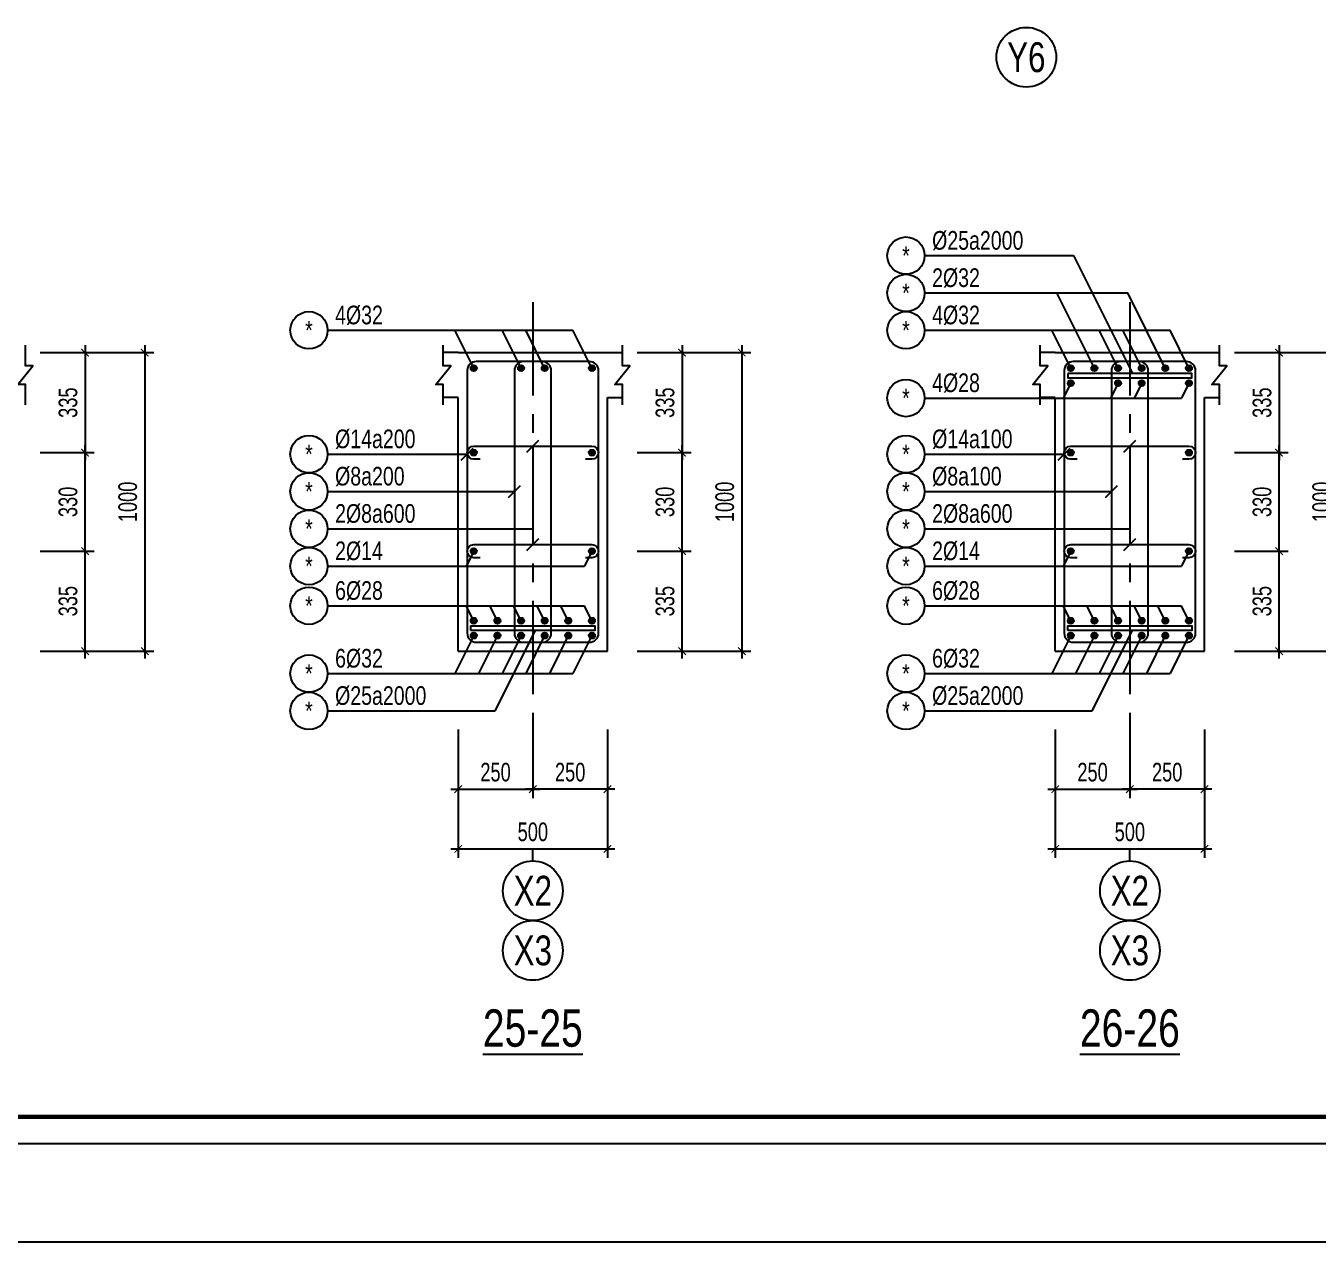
# Model space of a CAD drawing. Header units: millimetres. Extents: x -25284 to 100333, y 0 to 76881.
# Drawn here: x 12889 to 21547, y 0 to 8149 of the extents above; entities that cross this region are included whole.
import ezdxf
from ezdxf.enums import TextEntityAlignment as Align

# ---------------------------------------------------------------- set-up
doc = ezdxf.new("R2010")
doc.units = ezdxf.units.MM
doc.header["$LTSCALE"] = 500
doc.header["$MEASUREMENT"] = 0
doc.linetypes.add('CENTER', pattern=[2, 1.25, -0.25, 0.25, -0.25])
for name, color, linetype in [('CDC-KHUNGTEN', 7, 'Continuous'), ('KCS_AXIS_SUB', 5, 'CENTER'), ('KCS_BORDER', 3, 'Continuous'), ('KCS_CHI', 1, 'Continuous'), ('KCS_DIM', 1, 'Continuous'), ('KCS_SNODE', 6, 'Continuous'), ('KCS_STEEL', 4, 'Continuous'), ('KCS_TEXT', 2, 'Continuous'), ('KCS_TEXT_TK', 2, 'Continuous'), ('KCS_TEXT_TMCS', 4, 'Continuous')]:
    doc.layers.add(name, color=color, linetype=linetype)
doc.styles.add('KCS_BIGTEXT', font='arial.ttf', dxfattribs={"width": 0.75})
doc.styles.add('KCS_SMTEXT', font='arial.ttf', dxfattribs={"width": 0.7})
doc.dimstyles.new('KCS_DIM50_25', dxfattribs={"dimtxt": 125, "dimasz": 50, "dimexe": 60, "dimexo": 0, "dimgap": 50, "dimtad": 1, "dimdec": 0, "dimlfac": 0.5, "dimzin": 13, "dimdsep": 46, "dimtxsty": 'KCS_SMTEXT', "dimblk": 'ARCHTICK', "dimblk1": 'ARCHTICK', "dimcen": 0, "dimdle": 50, "dimclrd": 1, "dimclre": 1, "dimclrt": 2, "dimadec": 0, "dimazin": 0, "dimtfac": 1, "dimtdec": 0, "dimtix": 1, "dimtmove": 2, "dimatfit": 3, "dimfxl": 1, "dimtolj": 1, "dimtzin": 13, "dimarcsym": 0})

# ---------------------------------------------------------------- blocks, each defined once
blk = doc.blocks.new('_ArchTick')
at = {"color": 0, "linetype": 'ByBlock', "const_width": 0.15}
blk.add_lwpolyline([(-0.5, -0.5), (0.5, 0.5)], dxfattribs=at)
blk = doc.blocks.new('*D594')
at = {"layer": 'Defpoints', "color": 0, "transparency": 16777216}
for p in [(12985.9, 5289.6), (13285.9, 5289.6), (12985.9, 4629.6)]:
    blk.add_point(p, dxfattribs=at)
at = {"layer": 'KCS_DIM', "color": 1, "lineweight": -2, "transparency": 16777216}
for p, q in [((12985.9, 5289.6), (13345.9, 5289.6)), ((13285.9, 4579.6), (13285.9, 5339.6)), ((12985.9, 4629.6), (13345.9, 4629.6))]:
    blk.add_line(p, q, dxfattribs=at)
at = {"layer": 'KCS_DIM', "color": 1, "lineweight": -2, "transparency": 16777216, "xscale": 50, "yscale": 50, "zscale": 50}
for p, rotation in [((13285.9, 5289.6), 90), ((13285.9, 4629.6), 270)]:
    blk.add_blockref('_ArchTick', p, dxfattribs=dict(at, rotation=rotation))
at = {"layer": 'KCS_DIM', "color": 2, "transparency": 16777216, "insert": (13172, 4959.6), "char_height": 125, "attachment_point": 5, "rotation": 90, "style": 'KCS_SMTEXT'}
blk.add_mtext('\\A1;330', dxfattribs=at)
blk = doc.blocks.new('*D595')
at = {"layer": 'Defpoints', "color": 0, "transparency": 16777216}
for p in [(12985.9, 5959.6), (12985.9, 5289.6), (13285.9, 5289.6)]:
    blk.add_point(p, dxfattribs=at)
at = {"layer": 'KCS_DIM', "color": 1, "lineweight": -2, "transparency": 16777216}
for p, q in [((13285.9, 6009.6), (13285.9, 5239.6)), ((12985.9, 5959.6), (13345.9, 5959.6)), ((12985.9, 5289.6), (13345.9, 5289.6))]:
    blk.add_line(p, q, dxfattribs=at)
at = {"layer": 'KCS_DIM', "color": 1, "lineweight": -2, "transparency": 16777216, "xscale": 50, "yscale": 50, "zscale": 50}
for p, rotation in [((13285.9, 5959.6), 90), ((13285.9, 5289.6), 270)]:
    blk.add_blockref('_ArchTick', p, dxfattribs=dict(at, rotation=rotation))
at = {"layer": 'KCS_DIM', "color": 2, "transparency": 16777216, "insert": (13172, 5624.6), "char_height": 125, "attachment_point": 5, "rotation": 90, "style": 'KCS_SMTEXT'}
blk.add_mtext('\\A1;335', dxfattribs=at)
blk = doc.blocks.new('*D596')
at = {"layer": 'Defpoints', "color": 0, "transparency": 16777216}
for p in [(12985.9, 4629.6), (13285.9, 4629.6), (12985.9, 3959.6)]:
    blk.add_point(p, dxfattribs=at)
at = {"layer": 'KCS_DIM', "color": 1, "lineweight": -2, "transparency": 16777216}
for p, q in [((13285.9, 3909.6), (13285.9, 4679.6)), ((12985.9, 4629.6), (13345.9, 4629.6)), ((12985.9, 3959.6), (13345.9, 3959.6))]:
    blk.add_line(p, q, dxfattribs=at)
at = {"layer": 'KCS_DIM', "color": 1, "lineweight": -2, "transparency": 16777216, "xscale": 50, "yscale": 50, "zscale": 50}
for p, rotation in [((13285.9, 4629.6), 90), ((13285.9, 3959.6), 270)]:
    blk.add_blockref('_ArchTick', p, dxfattribs=dict(at, rotation=rotation))
at = {"layer": 'KCS_DIM', "color": 2, "transparency": 16777216, "insert": (13172, 4294.6), "char_height": 125, "attachment_point": 5, "rotation": 90, "style": 'KCS_SMTEXT'}
blk.add_mtext('\\A1;335', dxfattribs=at)
blk = doc.blocks.new('*D597')
at = {"layer": 'Defpoints', "color": 0, "transparency": 16777216}
for p in [(12985.9, 5959.6), (12985.9, 3959.6), (13685.9, 3959.6)]:
    blk.add_point(p, dxfattribs=at)
at = {"layer": 'KCS_DIM', "color": 1, "lineweight": -2, "transparency": 16777216}
for p, q in [((13685.9, 6009.6), (13685.9, 3909.6)), ((12985.9, 5959.6), (13745.9, 5959.6)), ((12985.9, 3959.6), (13745.9, 3959.6))]:
    blk.add_line(p, q, dxfattribs=at)
at = {"layer": 'KCS_DIM', "color": 1, "lineweight": -2, "transparency": 16777216, "xscale": 50, "yscale": 50, "zscale": 50}
for p, rotation in [((13685.9, 5959.6), 90), ((13685.9, 3959.6), 270)]:
    blk.add_blockref('_ArchTick', p, dxfattribs=dict(at, rotation=rotation))
at = {"layer": 'KCS_DIM', "color": 2, "transparency": 16777216, "insert": (13572, 4959.6), "char_height": 125, "attachment_point": 5, "rotation": 90, "style": 'KCS_SMTEXT'}
blk.add_mtext('\\A1;1000', dxfattribs=at)
blk = doc.blocks.new('*D598')
at = {"layer": 'Defpoints', "color": 0, "transparency": 16777216}
for p in [(15785.9, 3434.6), (16285.9, 3434.6), (16285.9, 3034.6)]:
    blk.add_point(p, dxfattribs=at)
at = {"layer": 'KCS_DIM', "color": 1, "lineweight": -2, "transparency": 16777216}
for p, q in [((15785.9, 3434.6), (15785.9, 2974.6)), ((16285.9, 3434.6), (16285.9, 2974.6)), ((15735.9, 3034.6), (16335.9, 3034.6))]:
    blk.add_line(p, q, dxfattribs=at)
at = {"layer": 'KCS_DIM', "color": 1, "lineweight": -2, "transparency": 16777216, "xscale": 50, "yscale": 50, "zscale": 50, "rotation": 180}
blk.add_blockref('_ArchTick', (15785.9, 3034.6), dxfattribs=at)
at = {"layer": 'KCS_DIM', "color": 1, "lineweight": -2, "transparency": 16777216, "xscale": 50, "yscale": 50, "zscale": 50}
blk.add_blockref('_ArchTick', (16285.9, 3034.6), dxfattribs=at)
at = {"layer": 'KCS_DIM', "color": 2, "transparency": 16777216, "insert": (16035.9, 3148.4), "char_height": 125, "attachment_point": 5, "style": 'KCS_SMTEXT'}
blk.add_mtext('\\A1;250', dxfattribs=at)
blk = doc.blocks.new('*D599')
at = {"layer": 'Defpoints', "color": 0, "transparency": 16777216}
for p in [(16285.9, 3434.6), (16785.9, 3434.6), (16285.9, 3034.6)]:
    blk.add_point(p, dxfattribs=at)
at = {"layer": 'KCS_DIM', "color": 1, "lineweight": -2, "transparency": 16777216}
for p, q in [((16285.9, 3434.6), (16285.9, 2974.6)), ((16785.9, 3434.6), (16785.9, 2974.6)), ((16835.9, 3034.6), (16235.9, 3034.6))]:
    blk.add_line(p, q, dxfattribs=at)
at = {"layer": 'KCS_DIM', "color": 1, "lineweight": -2, "transparency": 16777216, "xscale": 50, "yscale": 50, "zscale": 50, "rotation": 180}
blk.add_blockref('_ArchTick', (16285.9, 3034.6), dxfattribs=at)
at = {"layer": 'KCS_DIM', "color": 1, "lineweight": -2, "transparency": 16777216, "xscale": 50, "yscale": 50, "zscale": 50}
blk.add_blockref('_ArchTick', (16785.9, 3034.6), dxfattribs=at)
at = {"layer": 'KCS_DIM', "color": 2, "transparency": 16777216, "insert": (16535.9, 3148.4), "char_height": 125, "attachment_point": 5, "style": 'KCS_SMTEXT'}
blk.add_mtext('\\A1;250', dxfattribs=at)
blk = doc.blocks.new('*D600')
at = {"layer": 'Defpoints', "color": 0, "transparency": 16777216}
for p in [(15785.9, 3434.6), (16785.9, 3434.6), (16785.9, 2634.6)]:
    blk.add_point(p, dxfattribs=at)
at = {"layer": 'KCS_DIM', "color": 1, "lineweight": -2, "transparency": 16777216}
for p, q in [((15785.9, 3434.6), (15785.9, 2574.6)), ((16785.9, 3434.6), (16785.9, 2574.6)), ((15735.9, 2634.6), (16835.9, 2634.6))]:
    blk.add_line(p, q, dxfattribs=at)
at = {"layer": 'KCS_DIM', "color": 1, "lineweight": -2, "transparency": 16777216, "xscale": 50, "yscale": 50, "zscale": 50, "rotation": 180}
blk.add_blockref('_ArchTick', (15785.9, 2634.6), dxfattribs=at)
at = {"layer": 'KCS_DIM', "color": 1, "lineweight": -2, "transparency": 16777216, "xscale": 50, "yscale": 50, "zscale": 50}
blk.add_blockref('_ArchTick', (16785.9, 2634.6), dxfattribs=at)
at = {"layer": 'KCS_DIM', "color": 2, "transparency": 16777216, "insert": (16285.9, 2748.4), "char_height": 125, "attachment_point": 5, "style": 'KCS_SMTEXT'}
blk.add_mtext('\\A1;500', dxfattribs=at)
blk = doc.blocks.new('*D601')
at = {"layer": 'Defpoints', "color": 0, "transparency": 16777216}
for p in [(16985.9, 5289.6), (17285.9, 5289.6), (16985.9, 4629.6)]:
    blk.add_point(p, dxfattribs=at)
at = {"layer": 'KCS_DIM', "color": 1, "lineweight": -2, "transparency": 16777216}
for p, q in [((16985.9, 5289.6), (17345.9, 5289.6)), ((17285.9, 4579.6), (17285.9, 5339.6)), ((16985.9, 4629.6), (17345.9, 4629.6))]:
    blk.add_line(p, q, dxfattribs=at)
at = {"layer": 'KCS_DIM', "color": 1, "lineweight": -2, "transparency": 16777216, "xscale": 50, "yscale": 50, "zscale": 50}
for p, rotation in [((17285.9, 5289.6), 90), ((17285.9, 4629.6), 270)]:
    blk.add_blockref('_ArchTick', p, dxfattribs=dict(at, rotation=rotation))
at = {"layer": 'KCS_DIM', "color": 2, "transparency": 16777216, "insert": (17172, 4959.6), "char_height": 125, "attachment_point": 5, "rotation": 90, "style": 'KCS_SMTEXT'}
blk.add_mtext('\\A1;330', dxfattribs=at)
blk = doc.blocks.new('*D602')
at = {"layer": 'Defpoints', "color": 0, "transparency": 16777216}
for p in [(16985.9, 5959.6), (16985.9, 5289.6), (17285.9, 5289.6)]:
    blk.add_point(p, dxfattribs=at)
at = {"layer": 'KCS_DIM', "color": 1, "lineweight": -2, "transparency": 16777216}
for p, q in [((17285.9, 6009.6), (17285.9, 5239.6)), ((16985.9, 5959.6), (17345.9, 5959.6)), ((16985.9, 5289.6), (17345.9, 5289.6))]:
    blk.add_line(p, q, dxfattribs=at)
at = {"layer": 'KCS_DIM', "color": 1, "lineweight": -2, "transparency": 16777216, "xscale": 50, "yscale": 50, "zscale": 50}
for p, rotation in [((17285.9, 5959.6), 90), ((17285.9, 5289.6), 270)]:
    blk.add_blockref('_ArchTick', p, dxfattribs=dict(at, rotation=rotation))
at = {"layer": 'KCS_DIM', "color": 2, "transparency": 16777216, "insert": (17172, 5624.6), "char_height": 125, "attachment_point": 5, "rotation": 90, "style": 'KCS_SMTEXT'}
blk.add_mtext('\\A1;335', dxfattribs=at)
blk = doc.blocks.new('*D603')
at = {"layer": 'Defpoints', "color": 0, "transparency": 16777216}
for p in [(16985.9, 4629.6), (17285.9, 4629.6), (16985.9, 3959.6)]:
    blk.add_point(p, dxfattribs=at)
at = {"layer": 'KCS_DIM', "color": 1, "lineweight": -2, "transparency": 16777216}
for p, q in [((17285.9, 3909.6), (17285.9, 4679.6)), ((16985.9, 4629.6), (17345.9, 4629.6)), ((16985.9, 3959.6), (17345.9, 3959.6))]:
    blk.add_line(p, q, dxfattribs=at)
at = {"layer": 'KCS_DIM', "color": 1, "lineweight": -2, "transparency": 16777216, "xscale": 50, "yscale": 50, "zscale": 50}
for p, rotation in [((17285.9, 4629.6), 90), ((17285.9, 3959.6), 270)]:
    blk.add_blockref('_ArchTick', p, dxfattribs=dict(at, rotation=rotation))
at = {"layer": 'KCS_DIM', "color": 2, "transparency": 16777216, "insert": (17172, 4294.6), "char_height": 125, "attachment_point": 5, "rotation": 90, "style": 'KCS_SMTEXT'}
blk.add_mtext('\\A1;335', dxfattribs=at)
blk = doc.blocks.new('*D604')
at = {"layer": 'Defpoints', "color": 0, "transparency": 16777216}
for p in [(16985.9, 5959.6), (16985.9, 3959.6), (17685.9, 3959.6)]:
    blk.add_point(p, dxfattribs=at)
at = {"layer": 'KCS_DIM', "color": 1, "lineweight": -2, "transparency": 16777216}
for p, q in [((17685.9, 6009.6), (17685.9, 3909.6)), ((16985.9, 5959.6), (17745.9, 5959.6)), ((16985.9, 3959.6), (17745.9, 3959.6))]:
    blk.add_line(p, q, dxfattribs=at)
at = {"layer": 'KCS_DIM', "color": 1, "lineweight": -2, "transparency": 16777216, "xscale": 50, "yscale": 50, "zscale": 50}
for p, rotation in [((17685.9, 5959.6), 90), ((17685.9, 3959.6), 270)]:
    blk.add_blockref('_ArchTick', p, dxfattribs=dict(at, rotation=rotation))
at = {"layer": 'KCS_DIM', "color": 2, "transparency": 16777216, "insert": (17572, 4959.6), "char_height": 125, "attachment_point": 5, "rotation": 90, "style": 'KCS_SMTEXT'}
blk.add_mtext('\\A1;1000', dxfattribs=at)
blk = doc.blocks.new('KCS_SNODE')
at = {"layer": 'KCS_SNODE'}
blk.add_hatch(color=256, dxfattribs=at).paths.add_polyline_path([(-10, 0, 1), (10, 0, 1)])
blk.add_circle((0, 0), 10, dxfattribs=at)
blk = doc.blocks.new('*D605')
at = {"layer": 'Defpoints', "color": 0, "transparency": 16777216}
for p in [(19785.9, 3434.6), (20285.9, 3434.6), (20285.9, 3034.6)]:
    blk.add_point(p, dxfattribs=at)
at = {"layer": 'KCS_DIM', "color": 1, "lineweight": -2, "transparency": 16777216}
for p, q in [((19785.9, 3434.6), (19785.9, 2974.6)), ((20285.9, 3434.6), (20285.9, 2974.6)), ((19735.9, 3034.6), (20335.9, 3034.6))]:
    blk.add_line(p, q, dxfattribs=at)
at = {"layer": 'KCS_DIM', "color": 1, "lineweight": -2, "transparency": 16777216, "xscale": 50, "yscale": 50, "zscale": 50, "rotation": 180}
blk.add_blockref('_ArchTick', (19785.9, 3034.6), dxfattribs=at)
at = {"layer": 'KCS_DIM', "color": 1, "lineweight": -2, "transparency": 16777216, "xscale": 50, "yscale": 50, "zscale": 50}
blk.add_blockref('_ArchTick', (20285.9, 3034.6), dxfattribs=at)
at = {"layer": 'KCS_DIM', "color": 2, "transparency": 16777216, "insert": (20035.9, 3148.4), "char_height": 125, "attachment_point": 5, "style": 'KCS_SMTEXT'}
blk.add_mtext('\\A1;250', dxfattribs=at)
blk = doc.blocks.new('*D606')
at = {"layer": 'Defpoints', "color": 0, "transparency": 16777216}
for p in [(20285.9, 3434.6), (20785.9, 3434.6), (20285.9, 3034.6)]:
    blk.add_point(p, dxfattribs=at)
at = {"layer": 'KCS_DIM', "color": 1, "lineweight": -2, "transparency": 16777216}
for p, q in [((20285.9, 3434.6), (20285.9, 2974.6)), ((20785.9, 3434.6), (20785.9, 2974.6)), ((20835.9, 3034.6), (20235.9, 3034.6))]:
    blk.add_line(p, q, dxfattribs=at)
at = {"layer": 'KCS_DIM', "color": 1, "lineweight": -2, "transparency": 16777216, "xscale": 50, "yscale": 50, "zscale": 50, "rotation": 180}
blk.add_blockref('_ArchTick', (20285.9, 3034.6), dxfattribs=at)
at = {"layer": 'KCS_DIM', "color": 1, "lineweight": -2, "transparency": 16777216, "xscale": 50, "yscale": 50, "zscale": 50}
blk.add_blockref('_ArchTick', (20785.9, 3034.6), dxfattribs=at)
at = {"layer": 'KCS_DIM', "color": 2, "transparency": 16777216, "insert": (20535.9, 3148.4), "char_height": 125, "attachment_point": 5, "style": 'KCS_SMTEXT'}
blk.add_mtext('\\A1;250', dxfattribs=at)
blk = doc.blocks.new('*D607')
at = {"layer": 'Defpoints', "color": 0, "transparency": 16777216}
for p in [(19785.9, 3434.6), (20785.9, 3434.6), (20785.9, 2634.6)]:
    blk.add_point(p, dxfattribs=at)
at = {"layer": 'KCS_DIM', "color": 1, "lineweight": -2, "transparency": 16777216}
for p, q in [((19785.9, 3434.6), (19785.9, 2574.6)), ((20785.9, 3434.6), (20785.9, 2574.6)), ((19735.9, 2634.6), (20835.9, 2634.6))]:
    blk.add_line(p, q, dxfattribs=at)
at = {"layer": 'KCS_DIM', "color": 1, "lineweight": -2, "transparency": 16777216, "xscale": 50, "yscale": 50, "zscale": 50, "rotation": 180}
blk.add_blockref('_ArchTick', (19785.9, 2634.6), dxfattribs=at)
at = {"layer": 'KCS_DIM', "color": 1, "lineweight": -2, "transparency": 16777216, "xscale": 50, "yscale": 50, "zscale": 50}
blk.add_blockref('_ArchTick', (20785.9, 2634.6), dxfattribs=at)
at = {"layer": 'KCS_DIM', "color": 2, "transparency": 16777216, "insert": (20285.9, 2748.4), "char_height": 125, "attachment_point": 5, "style": 'KCS_SMTEXT'}
blk.add_mtext('\\A1;500', dxfattribs=at)
blk = doc.blocks.new('*D608')
at = {"layer": 'Defpoints', "color": 0, "transparency": 16777216}
for p in [(20985.9, 5289.6), (21285.9, 5289.6), (20985.9, 4629.6)]:
    blk.add_point(p, dxfattribs=at)
at = {"layer": 'KCS_DIM', "color": 1, "lineweight": -2, "transparency": 16777216}
for p, q in [((20985.9, 5289.6), (21345.9, 5289.6)), ((21285.9, 4579.6), (21285.9, 5339.6)), ((20985.9, 4629.6), (21345.9, 4629.6))]:
    blk.add_line(p, q, dxfattribs=at)
at = {"layer": 'KCS_DIM', "color": 1, "lineweight": -2, "transparency": 16777216, "xscale": 50, "yscale": 50, "zscale": 50}
for p, rotation in [((21285.9, 5289.6), 90), ((21285.9, 4629.6), 270)]:
    blk.add_blockref('_ArchTick', p, dxfattribs=dict(at, rotation=rotation))
at = {"layer": 'KCS_DIM', "color": 2, "transparency": 16777216, "insert": (21172, 4959.6), "char_height": 125, "attachment_point": 5, "rotation": 90, "style": 'KCS_SMTEXT'}
blk.add_mtext('\\A1;330', dxfattribs=at)
blk = doc.blocks.new('*D609')
at = {"layer": 'Defpoints', "color": 0, "transparency": 16777216}
for p in [(20985.9, 5959.6), (20985.9, 5289.6), (21285.9, 5289.6)]:
    blk.add_point(p, dxfattribs=at)
at = {"layer": 'KCS_DIM', "color": 1, "lineweight": -2, "transparency": 16777216}
for p, q in [((21285.9, 6009.6), (21285.9, 5239.6)), ((20985.9, 5959.6), (21345.9, 5959.6)), ((20985.9, 5289.6), (21345.9, 5289.6))]:
    blk.add_line(p, q, dxfattribs=at)
at = {"layer": 'KCS_DIM', "color": 1, "lineweight": -2, "transparency": 16777216, "xscale": 50, "yscale": 50, "zscale": 50}
for p, rotation in [((21285.9, 5959.6), 90), ((21285.9, 5289.6), 270)]:
    blk.add_blockref('_ArchTick', p, dxfattribs=dict(at, rotation=rotation))
at = {"layer": 'KCS_DIM', "color": 2, "transparency": 16777216, "insert": (21172, 5624.6), "char_height": 125, "attachment_point": 5, "rotation": 90, "style": 'KCS_SMTEXT'}
blk.add_mtext('\\A1;335', dxfattribs=at)
blk = doc.blocks.new('*D610')
at = {"layer": 'Defpoints', "color": 0, "transparency": 16777216}
for p in [(20985.9, 4629.6), (21285.9, 4629.6), (20985.9, 3959.6)]:
    blk.add_point(p, dxfattribs=at)
at = {"layer": 'KCS_DIM', "color": 1, "lineweight": -2, "transparency": 16777216}
for p, q in [((21285.9, 3909.6), (21285.9, 4679.6)), ((20985.9, 4629.6), (21345.9, 4629.6)), ((20985.9, 3959.6), (21345.9, 3959.6))]:
    blk.add_line(p, q, dxfattribs=at)
at = {"layer": 'KCS_DIM', "color": 1, "lineweight": -2, "transparency": 16777216, "xscale": 50, "yscale": 50, "zscale": 50}
for p, rotation in [((21285.9, 4629.6), 90), ((21285.9, 3959.6), 270)]:
    blk.add_blockref('_ArchTick', p, dxfattribs=dict(at, rotation=rotation))
at = {"layer": 'KCS_DIM', "color": 2, "transparency": 16777216, "insert": (21172, 4294.6), "char_height": 125, "attachment_point": 5, "rotation": 90, "style": 'KCS_SMTEXT'}
blk.add_mtext('\\A1;335', dxfattribs=at)
blk = doc.blocks.new('*D611')
at = {"layer": 'Defpoints', "color": 0, "transparency": 16777216}
for p in [(20985.9, 5959.6), (20985.9, 3959.6), (21685.9, 3959.6)]:
    blk.add_point(p, dxfattribs=at)
at = {"layer": 'KCS_DIM', "color": 1, "lineweight": -2, "transparency": 16777216}
for p, q in [((21685.9, 6009.6), (21685.9, 3909.6)), ((20985.9, 5959.6), (21745.9, 5959.6)), ((20985.9, 3959.6), (21745.9, 3959.6))]:
    blk.add_line(p, q, dxfattribs=at)
at = {"layer": 'KCS_DIM', "color": 1, "lineweight": -2, "transparency": 16777216, "xscale": 50, "yscale": 50, "zscale": 50}
for p, rotation in [((21685.9, 5959.6), 90), ((21685.9, 3959.6), 270)]:
    blk.add_blockref('_ArchTick', p, dxfattribs=dict(at, rotation=rotation))
at = {"layer": 'KCS_DIM', "color": 2, "transparency": 16777216, "insert": (21572, 4959.6), "char_height": 125, "attachment_point": 5, "rotation": 90, "style": 'KCS_SMTEXT'}
blk.add_mtext('\\A1;1000', dxfattribs=at)
blk = doc.blocks.new('Khung tên chuẩn')
at = {"layer": 'CDC-KHUNGTEN', "color": 8}
blk.add_lwpolyline([(75096, 1100), (83000, 1100), (83000, 58300), (3000, 58300), (3000, 1100), (75096, 1100)], dxfattribs=at)
at = {"layer": 'CDC-KHUNGTEN', "color": 255, "lineweight": 60}
blk.add_lwpolyline([(74900, 1400), (74900, 58000), (3300, 58000), (3300, 1400), (74900, 1400)], close=True, dxfattribs=at)
at = {"layer": 'Defpoints', "color": 1, "ltscale": 0.2}
blk.add_lwpolyline([(0, 0), (0, 59400), (84100, 59400), (84100, 0), (0, 0)], close=True, dxfattribs=at)

msp = doc.modelspace()

# ---------------------------------------------------------------- linework, layer by layer
at = {"layer": 'KCS_AXIS_SUB'}
for p, q in [((16285.9, 6297.1), (16285.9, 3434.6)), ((20285.9, 6297.1), (20285.9, 3434.6))]:
    msp.add_line(p, q, dxfattribs=at)
at = {"layer": 'KCS_BORDER'}
for p, q in [((15785.9, 5959.6), (15685.9, 5959.6)), ((15785.9, 5959.6), (16785.9, 5959.6)), ((16785.9, 5959.6), (16885.9, 5959.6)), ((19785.9, 5959.6), (19685.9, 5959.6)), ((19785.9, 5959.6), (20785.9, 5959.6)), ((20785.9, 5959.6), (20885.9, 5959.6)), ((15785.9, 5659.6), (15685.9, 5659.6)), ((15785.9, 3959.6), (15785.9, 5659.6)), ((16785.9, 3959.6), (16785.9, 5659.6)), ((16785.9, 5659.6), (16885.9, 5659.6)), ((19785.9, 5659.6), (19685.9, 5659.6)), ((19785.9, 3959.6), (19785.9, 5659.6)), ((20785.9, 3959.6), (20785.9, 5659.6)), ((20785.9, 5659.6), (20885.9, 5659.6)), ((15785.9, 3959.6), (16785.9, 3959.6)), ((19785.9, 3959.6), (20785.9, 3959.6))]:
    msp.add_line(p, q, dxfattribs=at)
at = {"layer": 'KCS_BORDER', "color": 1}
for points in [[(12885.9, 5609.6), (12885.9, 5747.1), (12835.9, 5747.1), (12935.9, 5872.1), (12885.9, 5872.1), (12885.9, 6009.6)], [(15685.9, 5609.6), (15685.9, 5747.1), (15635.9, 5747.1), (15735.9, 5872.1), (15685.9, 5872.1), (15685.9, 6009.6)], [(16885.9, 5609.6), (16885.9, 5747.1), (16835.9, 5747.1), (16935.9, 5872.1), (16885.9, 5872.1), (16885.9, 6009.6)], [(19685.9, 5609.6), (19685.9, 5747.1), (19635.9, 5747.1), (19735.9, 5872.1), (19685.9, 5872.1), (19685.9, 6009.6)], [(20885.9, 5609.6), (20885.9, 5747.1), (20835.9, 5747.1), (20935.9, 5872.1), (20885.9, 5872.1), (20885.9, 6009.6)]]:
    msp.add_lwpolyline(points, dxfattribs=at)
at = {"layer": 'KCS_CHI'}
for p, q in [((18910.9, 6609.6), (19908.9, 6609.6)), ((19908.9, 6609.6), (20303.4, 5820.6)), ((18910.9, 6359.6), (20271.5, 6359.6)), ((20048.3, 5855.6), (19796.3, 6359.6)), ((20523.5, 5855.6), (20271.5, 6359.6)), ((14910.9, 6109.6), (16554.9, 6109.6)), ((15889.9, 5855.6), (15762.9, 6109.6)), ((16206.7, 5855.6), (16079.7, 6109.6)), ((16365.1, 5855.6), (16238.1, 6109.6)), ((16681.9, 5855.6), (16554.9, 6109.6)), ((18910.9, 6109.6), (20554.9, 6109.6)), ((19889.9, 5855.6), (19762.9, 6109.6)), ((20206.7, 5855.6), (20079.7, 6109.6)), ((20365.1, 5855.6), (20238.1, 6109.6)), ((20681.9, 5855.6), (20554.9, 6109.6)), ((19889.9, 5755.6), (19839.9, 5655.6)), ((20206.7, 5755.6), (20156.7, 5655.6)), ((20365.1, 5755.6), (20315.1, 5655.6)), ((20681.9, 5755.6), (20631.9, 5655.6)), ((18910.9, 5655.6), (20631.9, 5655.6)), ((16285.9, 5333.6), (16285.9, 4673.6)), ((20285.9, 5333.6), (20285.9, 4673.6)), ((14910.9, 5279.6), (15845.9, 5279.6)), ((18910.9, 5279.6), (19845.9, 5279.6)), ((14910.9, 5029.6), (16162.7, 5029.6)), ((18910.9, 5029.6), (20162.7, 5029.6)), ((14910.9, 4779.6), (16285.9, 4779.6)), ((18910.9, 4779.6), (20285.9, 4779.6)), ((15889.9, 4629.6), (15839.9, 4529.6)), ((16681.9, 4629.6), (16631.9, 4529.6)), ((19889.9, 4629.6), (19839.9, 4529.6)), ((20681.9, 4629.6), (20631.9, 4529.6)), ((14910.9, 4529.6), (16631.9, 4529.6)), ((18910.9, 4529.6), (20631.9, 4529.6)), ((14910.9, 4263.6), (16631.9, 4263.6)), ((15889.9, 4163.6), (15839.9, 4263.6)), ((16048.3, 4163.6), (15998.3, 4263.6)), ((16206.7, 4163.6), (16156.7, 4263.6)), ((16365.1, 4163.6), (16315.1, 4263.6)), ((16523.5, 4163.6), (16473.5, 4263.6)), ((16681.9, 4163.6), (16631.9, 4263.6)), ((18910.9, 4263.6), (20631.9, 4263.6)), ((19889.9, 4163.6), (19839.9, 4263.6)), ((20048.3, 4163.6), (19998.3, 4263.6)), ((20206.7, 4163.6), (20156.7, 4263.6)), ((20365.1, 4163.6), (20315.1, 4263.6)), ((20523.5, 4163.6), (20473.5, 4263.6)), ((20681.9, 4163.6), (20631.9, 4263.6)), ((16033.9, 3559.6), (16303.4, 4098.6)), ((20033.9, 3559.6), (20303.4, 4098.6)), ((15889.9, 4063.6), (15762.9, 3809.6)), ((16048.3, 4063.6), (15921.3, 3809.6)), ((16206.7, 4063.6), (16079.7, 3809.6)), ((16365.1, 4063.6), (16238.1, 3809.6)), ((16523.5, 4063.6), (16396.5, 3809.6)), ((16681.9, 4063.6), (16554.9, 3809.6)), ((19889.9, 4063.6), (19762.9, 3809.6)), ((20048.3, 4063.6), (19921.3, 3809.6)), ((20206.7, 4063.6), (20079.7, 3809.6)), ((20365.1, 4063.6), (20238.1, 3809.6)), ((20523.5, 4063.6), (20396.5, 3809.6)), ((20681.9, 4063.6), (20554.9, 3809.6)), ((14910.9, 3809.6), (16554.9, 3809.6)), ((18910.9, 3809.6), (20554.9, 3809.6)), ((14910.9, 3559.6), (16033.9, 3559.6)), ((18910.9, 3559.6), (20033.9, 3559.6)), ((16285.9, 2554.6), (16285.9, 2634.6)), ((20285.9, 2554.6), (20285.9, 2634.6))]:
    msp.add_line(p, q, dxfattribs=at)
at = {"layer": 'KCS_CHI', "color": 3}
for p, q in [((16245.9, 5293.6), (16325.9, 5373.6)), ((20245.9, 5293.6), (20325.9, 5373.6)), ((15805.9, 5239.6), (15885.9, 5319.6)), ((19805.9, 5239.6), (19885.9, 5319.6)), ((16122.7, 4989.6), (16202.7, 5069.6)), ((20122.7, 4989.6), (20202.7, 5069.6)), ((16245.9, 4633.6), (16325.9, 4713.6)), ((20245.9, 4633.6), (20325.9, 4713.6))]:
    msp.add_line(p, q, dxfattribs=at)
at = {"layer": 'KCS_CHI'}
for centre in [(19592.3, 7939.3), (16285.9, 2354.6), (20285.9, 2354.6), (16285.9, 1954.6), (20285.9, 1954.6)]:
    msp.add_circle(centre, 200, dxfattribs=at)
at = {"layer": 'KCS_STEEL'}
for points in [[(15845.9, 5839.6), (15845.9, 4079.6, 0.414214), (15905.9, 4019.6), (16665.9, 4019.6, 0.414214), (16725.9, 4079.6), (16725.9, 5839.6, 0.414214), (16665.9, 5899.6), (15905.9, 5899.6, 0.414214), (15845.9, 5839.6)], [(16162.7, 5839.6), (16162.7, 4079.6, 0.414214), (16222.7, 4019.6), (16349.1, 4019.6, 0.414214), (16409.1, 4079.6), (16409.1, 5839.6, 0.414214), (16349.1, 5899.6), (16222.7, 5899.6, 0.414214), (16162.7, 5839.6)], [(19845.9, 5839.6), (19845.9, 4079.6, 0.414214), (19905.9, 4019.6), (20665.9, 4019.6, 0.414214), (20725.9, 4079.6), (20725.9, 5839.6, 0.414214), (20665.9, 5899.6), (19905.9, 5899.6, 0.414214), (19845.9, 5839.6)], [(20162.7, 5839.6), (20162.7, 4079.6, 0.414214), (20222.7, 4019.6), (20349.1, 4019.6, 0.414214), (20409.1, 4079.6), (20409.1, 5839.6, 0.414214), (20349.1, 5899.6), (20222.7, 5899.6, 0.414214), (20162.7, 5839.6)], [(15933.9, 5245.6), (15889.9, 5245.6, -1), (15889.9, 5333.6), (16681.9, 5333.6, -1), (16681.9, 5245.6), (16637.9, 5245.6)], [(19933.9, 5245.6), (19889.9, 5245.6, -1), (19889.9, 5333.6), (20681.9, 5333.6, -1), (20681.9, 5245.6), (20637.9, 5245.6)], [(15933.9, 4585.6), (15889.9, 4585.6, -1), (15889.9, 4673.6), (16681.9, 4673.6, -1), (16681.9, 4585.6), (16637.9, 4585.6)], [(19933.9, 4585.6), (19889.9, 4585.6, -1), (19889.9, 4673.6), (20681.9, 4673.6, -1), (20681.9, 4585.6), (20637.9, 4585.6)]]:
    msp.add_lwpolyline(points, format="xyb", dxfattribs=at)
at = {"layer": 'KCS_STEEL', "color": 5}
for points in [[(19869.9, 5820.6), (19869.9, 5790.6), (20701.9, 5790.6), (20701.9, 5820.6), (19869.9, 5820.6)], [(15869.9, 4098.6), (15869.9, 4128.6), (16701.9, 4128.6), (16701.9, 4098.6), (15869.9, 4098.6)], [(19869.9, 4098.6), (19869.9, 4128.6), (20701.9, 4128.6), (20701.9, 4098.6), (19869.9, 4098.6)]]:
    msp.add_lwpolyline(points, dxfattribs=at)
at = {"layer": 'KCS_TEXT_TK', "color": 1}
for centre in [(18785.9, 6609.6), (18785.9, 6359.6), (14785.9, 6109.6), (18785.9, 6109.6), (18785.9, 5655.6), (14785.9, 5279.6), (18785.9, 5279.6), (14785.9, 5029.6), (18785.9, 5029.6), (14785.9, 4779.6), (18785.9, 4779.6), (14785.9, 4529.6), (18785.9, 4529.6), (14785.9, 4263.6), (18785.9, 4263.6), (14785.9, 3809.6), (18785.9, 3809.6), (14785.9, 3559.6), (18785.9, 3559.6)]:
    msp.add_circle(centre, 125, dxfattribs=at)

# ---------------------------------------------------------------- block references
at = {"xscale": 0.6000000003099577, "yscale": 0.6000000003099577, "zscale": 0.6000000003099577}
msp.add_blockref('Khung tên chuẩn', (0, 0), dxfattribs=at)
at = {"layer": 'KCS_STEEL', "xscale": 2, "yscale": 2, "zscale": 2}
for p in [(15889.9, 5855.6), (16206.7, 5855.6), (16365.1, 5855.6), (16681.9, 5855.6), (19889.9, 5855.6), (20048.3, 5855.6), (20206.7, 5855.6), (20365.1, 5855.6), (20523.5, 5855.6), (20681.9, 5855.6), (19889.9, 5755.6), (20206.7, 5755.6), (20365.1, 5755.6), (20681.9, 5755.6), (15889.9, 5289.6), (16681.9, 5289.6), (19889.9, 5289.6), (20681.9, 5289.6), (15889.9, 4629.6), (16681.9, 4629.6), (19889.9, 4629.6), (20681.9, 4629.6), (15889.9, 4163.6), (16048.3, 4163.6), (16206.7, 4163.6), (16365.1, 4163.6), (16523.5, 4163.6), (16681.9, 4163.6), (19889.9, 4163.6), (20048.3, 4163.6), (20206.7, 4163.6), (20365.1, 4163.6), (20523.5, 4163.6), (20681.9, 4163.6), (15889.9, 4063.6), (16048.3, 4063.6), (16206.7, 4063.6), (16365.1, 4063.6), (16523.5, 4063.6), (16681.9, 4063.6), (19889.9, 4063.6), (20048.3, 4063.6), (20206.7, 4063.6), (20365.1, 4063.6), (20523.5, 4063.6), (20681.9, 4063.6)]:
    msp.add_blockref('KCS_SNODE', p, dxfattribs=at)

# ---------------------------------------------------------------- texts
at = {"layer": 'KCS_TEXT', "color": 4, "style": 'KCS_BIGTEXT', "width": 0.75}
for s, p in [('Y6', (19592.3, 7939.3)), ('X2', (16285.9, 2354.6)), ('X2', (20285.9, 2354.6)), ('X3', (16285.9, 1954.6)), ('X3', (20285.9, 1954.6))]:
    msp.add_text(s, height=200, dxfattribs=at).set_placement(p, align=Align.MIDDLE_CENTER)
at = {"layer": 'KCS_TEXT', "style": 'KCS_SMTEXT', "width": 0.75}
for s, p in [('%%C25a2000', (18960.9, 6649.6)), ('2%%c32', (18960.9, 6399.6)), ('4%%c32', (14960.9, 6149.6)), ('4%%c32', (18960.9, 6149.6)), ('4%%c28', (18960.9, 5695.6)), ('%%C14a200', (14960.9, 5319.6)), ('%%C14a100', (18960.9, 5319.6)), ('%%C8a200', (14960.9, 5069.6)), ('%%C8a100', (18960.9, 5069.6)), ('2%%C8a600', (14960.9, 4819.6)), ('2%%C8a600', (18960.9, 4819.6)), ('2%%c14', (14960.9, 4569.6)), ('2%%c14', (18960.9, 4569.6)), ('6%%c28', (14960.9, 4303.6)), ('6%%c28', (18960.9, 4303.6)), ('6%%c32', (14960.9, 3849.6)), ('6%%c32', (18960.9, 3849.6)), ('%%C25a2000', (14960.9, 3599.6)), ('%%C25a2000', (18960.9, 3599.6))]:
    msp.add_text(s, height=125, dxfattribs=at).set_placement(p)
at = {"layer": 'KCS_TEXT_TK', "style": 'KCS_SMTEXT', "width": 0.75}
for p in [(18785.9, 6609.6), (18785.9, 6359.6), (14785.9, 6109.6), (18785.9, 6109.6), (18785.9, 5655.6), (14785.9, 5279.6), (18785.9, 5279.6), (14785.9, 5029.6), (18785.9, 5029.6), (14785.9, 4779.6), (18785.9, 4779.6), (14785.9, 4529.6), (18785.9, 4529.6), (14785.9, 4263.6), (18785.9, 4263.6), (14785.9, 3809.6), (18785.9, 3809.6), (14785.9, 3559.6), (18785.9, 3559.6)]:
    msp.add_text('*', height=125, dxfattribs=at).set_placement(p, align=Align.MIDDLE_CENTER)
at = {"layer": 'KCS_TEXT_TMCS', "color": 4, "style": 'KCS_SMTEXT', "width": 0.75}
for s, p in [('%%u25-25', (16285.9, 1309.6)), ('%%u26-26', (20285.9, 1309.6))]:
    msp.add_text(s, height=250, dxfattribs=at).set_placement(p, align=Align.CENTER)

# ---------------------------------------------------------------- dimensions: what is measured, and where the dimension line sits
at = {"layer": 'KCS_DIM'}
for base, p1, p2, picture, middle in [((13285.9, 5289.6), (12985.9, 5959.6), (12985.9, 5289.6), '*D595', (13172, 5624.6)), ((13685.9, 3959.6), (12985.9, 5959.6), (12985.9, 3959.6), '*D597', (13572, 4959.6)), ((17285.9, 5289.6), (16985.9, 5959.6), (16985.9, 5289.6), '*D602', (17172, 5624.6)), ((17685.9, 3959.6), (16985.9, 5959.6), (16985.9, 3959.6), '*D604', (17572, 4959.6)), ((21285.9, 5289.6), (20985.9, 5959.6), (20985.9, 5289.6), '*D609', (21172, 5624.6)), ((21685.9, 3959.6), (20985.9, 5959.6), (20985.9, 3959.6), '*D611', (21572, 4959.6)), ((13285.9, 5289.6), (12985.9, 4629.6), (12985.9, 5289.6), '*D594', (13172, 4959.6)), ((17285.9, 5289.6), (16985.9, 4629.6), (16985.9, 5289.6), '*D601', (17172, 4959.6)), ((21285.9, 5289.6), (20985.9, 4629.6), (20985.9, 5289.6), '*D608', (21172, 4959.6)), ((13285.9, 4629.6), (12985.9, 3959.6), (12985.9, 4629.6), '*D596', (13172, 4294.6)), ((17285.9, 4629.6), (16985.9, 3959.6), (16985.9, 4629.6), '*D603', (17172, 4294.6)), ((21285.9, 4629.6), (20985.9, 3959.6), (20985.9, 4629.6), '*D610', (21172, 4294.6))]:
    dim = msp.add_linear_dim(base=base, p1=p1, p2=p2, angle=90, dimstyle='KCS_DIM50_25', dxfattribs=at)
    dim.commit()
    dim.dimension.update_dxf_attribs({"geometry": picture, "text_midpoint": middle})
for base, p1, p2, picture, middle in [((16285.9, 3034.6), (15785.9, 3434.6), (16285.9, 3434.6), '*D598', (16035.9, 3148.4)), ((16785.9, 2634.6), (15785.9, 3434.6), (16785.9, 3434.6), '*D600', (16285.9, 2748.4)), ((16285.9, 3034.6), (16785.9, 3434.6), (16285.9, 3434.6), '*D599', (16535.9, 3148.4)), ((20285.9, 3034.6), (19785.9, 3434.6), (20285.9, 3434.6), '*D605', (20035.9, 3148.4)), ((20785.9, 2634.6), (19785.9, 3434.6), (20785.9, 3434.6), '*D607', (20285.9, 2748.4)), ((20285.9, 3034.6), (20785.9, 3434.6), (20285.9, 3434.6), '*D606', (20535.9, 3148.4))]:
    dim = msp.add_linear_dim(base=base, p1=p1, p2=p2, dimstyle='KCS_DIM50_25', dxfattribs=at)
    dim.commit()
    dim.dimension.update_dxf_attribs({"geometry": picture, "text_midpoint": middle})

doc.saveas('drawing.dxf')
